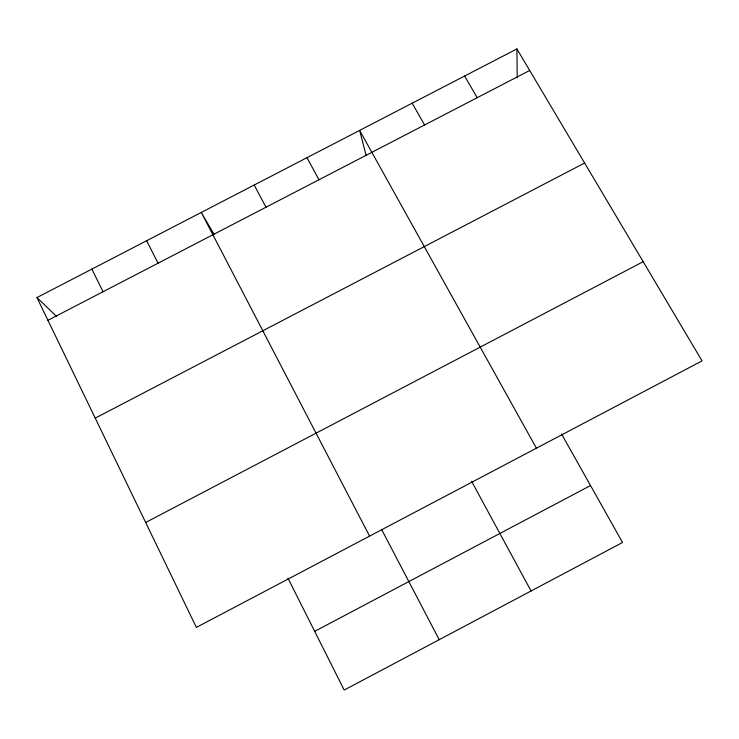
<?xml version="1.0" encoding="UTF-8"?>
<svg xmlns="http://www.w3.org/2000/svg" width="739" height="739" viewBox="0 0 739 739"><rect width="100%" height="100%" fill="white"/><g stroke="black" fill="none" stroke-linecap="round" stroke-linejoin="round"><path stroke-width="1.11" d="M314.675 631.346L590.535 485.551M145.666 522.482L643.179 261.698M95.229 418.135L584.614 163.023M36.95 297.558L516.912 48.94L702.05 360.891L196.38 627.402L36.95 297.558L56.58 316.449M47.952 320.31L529.687 70.473M214.051 234.337L201.276 212.444L369.574 536.117M464.609 76.034L477.2 97.696M412.186 103.192L424.583 124.983M561.538 433.969L622.534 542.491L344.189 690.06L287.951 578.166M536.422 448.185L359.644 130.406L366.184 155.661M306.981 157.693L318.98 179.753M471.621 481.366L531.055 590.988M254.188 185.036L265.994 207.225M381.869 529.955L439.206 639.678M146.636 240.748L158.044 263.213M91.858 269.116L103.063 291.729M516.912 48.94L517.217 77.752"/></g></svg>
